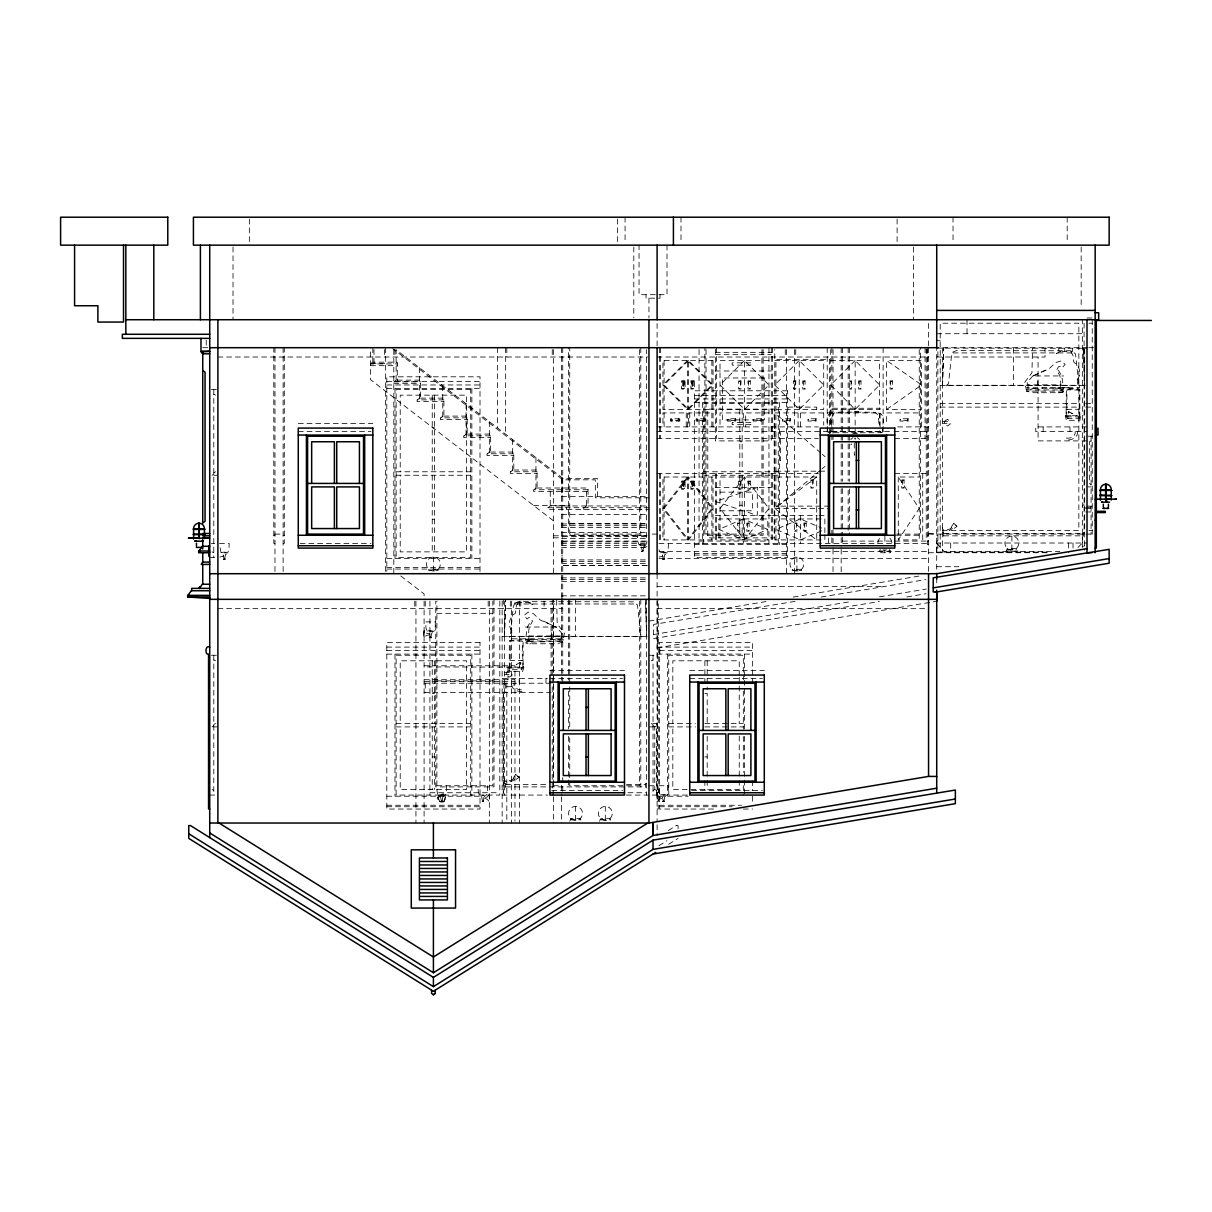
<?xml version="1.0" encoding="UTF-8"?>
<svg xmlns="http://www.w3.org/2000/svg" width="1212" height="1212" viewBox="0 0 1212 1212"><rect width="100%" height="100%" fill="white"/><g stroke="black" fill="none" stroke-linecap="round" stroke-linejoin="round"><path stroke-width="0.75" stroke-dasharray="5 3.75" d="M562.853 642.178L556.626 643.769L529.417 643.769L526.053 643.163L525.781 642.178L562.853 641.436M771.286 431.563L771.286 426.912M936.724 552.733L936.724 543.021L1087.012 543.021M1063.394 391.097L1026.306 391.097L1032.533 392.703L1059.742 392.703L1063.106 392.097L1063.394 390.37M1079.104 416.898L1079.104 418.64L1067.242 418.64L1067.393 416.898M1082.346 534.098L1082.346 547.142L1082.346 319.726M504.48 636.618L505.646 599.334L504.48 634.285M942.542 385.552L943.709 348.268L942.542 383.219M446.546 785.74L446.319 792.072L445.001 795.239L438.426 795.239L437.108 792.072L436.881 785.74L436.911 601.091M487.709 785.74L487.482 792.072L486.163 795.239L479.588 795.239L478.27 792.072L478.043 785.74M668.403 543.415L668.16 549.748L666.858 552.914L660.267 552.914L658.964 549.748M514.964 603.091L518.463 601.667L633.891 601.834L637.482 605.106L640.663 634.921L643.117 636.618M511.464 636.603L511.903 630.331M525.947 636.603L527.432 627.013L530.78 621.211M831.311 425.548C831.947 421.276 830.478 412.489 837.053 412.201L873.276 412.201C879.851 412.489 878.367 421.276 879.003 425.548M854.415 455.318L854.415 454.515M830.826 430.896L829.629 432.608L827.205 431.714L883.124 431.714L881.382 432.729L828.947 432.729M442.077 800.905L442.85 796.905L445.168 794.981M224.72 558.58L225.523 554.566C234.355 551.415 214.327 551.415 223.144 554.566L223.962 558.58M430.927 637.073L431.745 633.058C440.577 629.907 420.534 629.907 429.366 633.058L430.169 637.073M483.255 800.905L484.073 796.905L486.482 794.981M642.875 550.642L643.678 546.627C652.51 543.476 632.467 543.476 641.299 546.627L642.118 550.642M663.949 558.58L664.752 554.566C673.584 551.415 653.541 551.415 662.373 554.566L663.176 558.58M663.949 800.905L664.752 796.905C673.584 793.754 653.541 793.754 662.373 796.905L663.176 800.905M528.614 641.012L562.853 641.012L563.338 639.542L525.614 639.254L525.781 641.012L527.568 641.012M647.102 541.809L645.784 544.976L639.209 544.976L637.891 541.809L637.663 535.477L647.011 535.477M519.948 662.343L516.221 664.646L520.039 664.646L520.781 662.979M1066.605 415.731L1065.257 416.095L1066.499 420.382L1080.013 420.17L1080.301 415.731L1076.301 415.731M531.053 639.254L527.084 641.012M520.645 664.388L520.948 663.04L519.872 662.343M919.241 349.571L919.241 539.916L898.274 539.916L919.241 508.464L898.274 477.013L919.241 477.013M1068.757 411.368L1068.605 413.322M1035.593 388.188L1026.822 389.931L1025.822 388.931L1042.653 388.188M528.69 638.815L529.053 635.967M687.401 477.013L662.934 508.464L687.401 539.916L711.868 508.464L687.401 477.013L687.401 539.916M688.567 477.013L664.1 508.464L688.567 539.916L713.035 508.464L688.567 477.013L688.567 539.916M744.486 477.013L720.019 508.464L744.486 539.916L768.953 508.464L744.486 477.013L744.486 539.916M569.731 821.281L570.897 818.661L580.2 818.661L581.381 821.281M599.501 821.281L600.667 818.661L609.969 818.661L611.151 821.281M889.517 549.536L890.699 552.733L879.048 552.733L880.215 549.536M1006.036 552.733L1007.217 548.369L1016.52 548.369L1017.686 552.733M1078.013 547.445L1082.346 543.021M515.024 603.031L513.343 606.333L510.434 634.921L507.979 636.618M1032.851 375.947L1027.246 382.265L1027.246 384.901L1060.985 384.901L1059.955 375.947L1056.622 370.145L1058.424 366.872L1060.273 366.372L1062.151 367.903L1065.136 364.297L1060.954 361.024L1055.894 362.479L1048.834 368.978L1032.851 375.947L1063.606 375.947M1027.882 387.749L1028.352 384.901M515.994 774.589L518.675 777.165M513.676 778.816L510.903 780.498L505.071 780.498M514.509 779.634L511.146 781.664L505.071 781.664M954.056 523.523L956.738 526.099M951.723 527.75L948.966 529.432L943.118 529.432M952.571 528.553L949.193 530.598M371.084 363.918L372.538 362.161L397.294 362.161L397.294 381.886M687.401 360.509L662.934 384.961L687.401 409.429L711.868 384.961L687.401 360.509L687.401 409.429M688.567 360.509L664.1 384.961L688.567 409.429L713.035 384.961L688.567 360.509L688.567 409.429M744.486 360.509L720.019 384.961L744.486 409.429L768.953 384.961L744.486 360.509L744.486 409.429M799.238 360.509L774.771 384.961L799.238 409.429L823.706 384.961L799.238 360.509L799.238 409.429M855.157 360.509L830.705 384.961L855.157 409.429L879.624 384.961L855.157 360.509L855.157 409.429M659.873 654.101L659.873 647.102M1082.346 506.131L1084.089 504.389M1062.833 389.931L1063.545 388.188L1056.743 388.188M519.524 639.694L520.418 638.815M850.779 439.562L853.021 437.547M854.536 438.017L855.157 439.289L855.793 438.017M850.763 444.849L851.733 443.971M586.153 505.965L584.502 507.722M1077.286 379.598C1081.771 374.417 1079.877 365.827 1074.029 362.433C1072.544 359.297 1074.317 355.071 1071.166 352.495L1071.166 351.465M820.66 470.014L774.771 508.464L816.721 539.916L816.721 477.013L774.771 477.013M822.1 468.817L824.963 466.408M816.721 477.013L774.771 508.464L828.826 508.464M371.675 363.039L370.493 363.918L397.294 363.918M1083.558 546.4L1084.664 545.582M886.623 409.429L921.574 384.961L886.623 360.509L886.623 409.429L921.574 409.429L921.574 360.509L886.623 360.509M946.042 385.552L948.496 383.856L951.678 354.04L953.071 351.965L956.526 350.601L1071.938 350.768L1075.544 354.04L1078.725 383.856L1081.18 385.552M213.797 472.922L215.554 471.771M212.055 475.255L213.797 474.089M213.797 724.579L215.554 723.412M212.055 726.912L213.797 725.746M653.026 790.406L654.768 789.527L654.768 726.912L656.525 725.746M668.282 830.599L676.326 825.569M658.889 845.718L666.888 840.734M668.645 844.279L678.069 838.386M508.858 666.797L509.555 671.448L522.66 671.448L523.902 667.161L424.094 666.903M1059.879 351.465L1056.243 353.707L1060.758 351.465M651.283 660.798L653.026 659.919M1091.088 440.895L1089.346 441.759L1089.346 483.421L1091.088 484.573M1033.245 375.947L1045.35 370.145M821.615 530.826L800.405 539.916L775.938 529.432L800.405 518.948L821.615 528.038M219.887 557.005L223.887 556.202L219.887 554.626M646.95 546.688L642.936 547.506L646.95 549.066M659.101 557.005L663.115 556.202L659.101 554.626M430.108 634.694L426.094 635.497C422.943 644.329 422.943 624.286 426.094 633.118L430.108 633.937M1059.742 392.703L1063.106 392.097M648.95 621.089L767.09 601.394M793.178 597.046L921.802 575.609M795.042 601.394L653.616 624.392L653.616 638.557L879.382 601.516M821.145 597.046L925.877 579.594M653.616 634.482L851.506 601.5M879.503 596.834L926.18 589.047M906.894 596.925L926.089 593.728M657.101 647.875L936.724 601.273M832.099 413.08C823.448 414.065 828.963 426.563 827.448 431.714M1065.454 415.731L1066.212 415.731M1067.242 418.64L1068.272 418.64M523.72 666.797L522.948 666.797M1087.012 317.983L1091.906 317.983M1088.982 323.225L1092.254 323.225M936.724 333.709L1085.134 333.709M936.724 340.693L940.209 340.693M202.737 347.692L208.54 347.692M1087.618 347.692L936.724 347.692L936.724 573.125M1088.634 347.692L1095.163 347.692M936.724 348.117L1087.012 348.268M715.353 352.344L771.286 352.344M953.087 352.919L1074.135 352.919M715.353 354.677L771.286 354.677M217.887 357.01L647.784 357.01M657.101 357.01L928.559 357.01M936.724 357.01L1045.062 357.01L1045.062 347.692M768.953 360.509L720.019 360.509L720.019 409.429L768.953 409.429M774.771 360.509L823.706 360.509L823.706 409.429L774.771 409.429M830.705 360.509L879.624 360.509L879.624 409.429L830.705 409.429M927.392 361.661L926.816 349.435M371.084 363.63L385.643 363.63M370.493 365.66L397.294 365.66M715.353 370.993L771.286 370.993M396.127 380.144L394.385 381.886M397.294 380.144L420.594 380.144L420.594 399.869M849.339 380.886L851.672 380.886L851.672 389.052L849.339 389.052M386.81 381.477L480.013 381.477M682.159 381.477L684.477 381.477L684.477 388.461L682.159 388.461M693.809 381.477L691.476 381.477L691.476 388.461L693.809 388.461M739.244 381.477L740.411 381.477L740.411 388.461L739.244 388.461M749.728 381.477L748.562 381.477L748.562 388.461L749.728 388.461M793.996 381.477L795.163 381.477L795.163 388.461L793.996 388.461M804.48 381.477L803.314 381.477L803.314 388.461L804.48 388.461M849.915 381.477L851.082 381.477L851.082 388.461L849.915 388.461M860.399 381.477L859.247 381.477L859.247 388.461L860.399 388.461M891.865 381.477L890.699 381.477L890.699 388.461L891.865 388.461M393.809 381.886L420.594 381.886M393.809 383.643L420.594 383.643M386.81 384.961L480.013 384.961M947.299 385.295L1079.922 385.295M940.209 385.552L1085.846 385.552M1062.879 387.749L1067.863 387.749M1042.138 388.188L1049.713 388.188M1055.213 388.188L1063 388.188M1049.304 388.188L1057.167 388.188M386.81 388.461L480.013 388.461M211.358 389.628L217.296 389.628M1026.306 389.931L1060.545 389.946M1061.591 389.931L1063.378 389.931M1060.561 390.37L1062.848 390.37M1058.288 392.703L1059.394 392.703M694.385 395.46L787.588 395.46M419.428 398.112L417.685 399.869M420.594 398.112L443.895 398.112L443.895 417.837M694.385 398.945L787.588 398.945M443.895 399.869L417.11 399.869L417.11 401.611L443.895 401.611M694.385 402.445L787.588 402.445M940.209 403.611L1078.847 403.611L1078.847 323.195L940.209 323.195L940.209 552.733M1085.725 403.611L1092.254 403.611M940.209 407.111L1078.847 407.111L1078.847 530.598L940.209 530.598M1085.725 407.111L1092.254 407.111M1066.711 409.323L1079.195 409.323M1066.863 409.323L1067.908 409.323M1069.848 412.413L1072.938 413.58L1068.166 412.731L1068.681 411.368L1069.923 412.413M768.953 412.928L745.653 412.928L745.653 426.912M1072.272 415.731L1076.392 415.731M1066.045 415.731L1072.484 415.731M442.744 416.095L440.986 417.837M443.895 416.095L467.196 416.095L467.196 435.82M1066.212 416.898L1068.272 416.898M1066.863 416.898L1067.711 416.898M1080.301 416.898L1066.045 416.898L1066.378 388.991L1079.847 389.507L1079.847 416.898M467.196 417.837L440.41 417.837L440.41 419.594L467.196 419.594M704.869 420.503L696.718 420.503L696.718 419.337M942.542 421.594L948.36 421.594L948.36 423.306L942.542 423.306M298.273 423.412L372.826 423.412M657.101 426.912L818.327 426.912M897.653 426.912L928.559 426.912M1087.012 426.912L1035.745 426.912L1035.745 431.563L1087.012 431.563M432.245 427.791L434.578 427.791M298.273 431.563L370.963 431.563M657.101 431.563L892.911 431.563M894.062 431.563L928.559 431.563M778.271 432.729L780.604 432.729L780.604 460.696L778.271 460.696M466.044 434.063L464.287 435.82M467.196 434.063L490.496 434.063L490.496 453.788M490.496 435.82L463.711 435.82L463.711 437.562L490.496 437.562M1087.588 436.229L1095.163 436.229M657.101 438.562L818.327 438.562M894.774 438.562L928.559 438.562M1087.012 440.895L1038.078 440.895L1038.078 357.01M739.82 441.759L742.153 441.759M489.345 452.046L487.588 453.788M490.496 452.046L513.797 452.046L513.797 471.771M513.797 453.788L487.012 453.788L487.012 455.53L513.797 455.53M512.646 470.014L510.888 471.771M513.797 470.014L537.098 470.014L537.098 489.739M775.938 471.18L825.842 471.18M396.127 471.771L470.695 471.771M537.098 471.771L510.313 471.771L510.313 473.513L537.098 473.513M703.702 471.771L778.271 471.771M657.101 473.513L818.327 473.513M894.774 473.513L928.559 473.513M213.797 475.255L217.296 475.255M396.127 475.255L470.695 475.255M703.702 475.255L778.271 475.255M768.953 477.013L720.019 477.013L720.019 539.916M811.479 480.497L812.646 480.497L812.646 487.497L811.479 487.497M903.516 480.497L902.349 480.497L902.349 487.497L903.516 487.497M694.385 481.088L690.885 481.088L690.885 489.239L694.385 489.239M682.159 481.664L684.477 481.664L684.477 488.663L682.159 488.663M693.809 481.664L691.476 481.664L691.476 488.663L693.809 488.663M739.244 481.664L740.411 481.664L740.411 488.663L739.244 488.663M749.728 481.664L748.562 481.664L748.562 488.663L749.728 488.663M1087.588 486.906L1091.088 486.906M715.353 487.497L771.286 487.497M535.946 487.997L534.189 489.739M537.098 487.997L588.047 487.997L588.047 507.722M588.047 489.739L533.613 489.739L533.613 491.481L588.047 491.481M720.019 492.148L752.637 492.148L752.637 510.797L720.019 510.797M561.565 496.647L648.95 496.647M648.95 497.814L595.304 497.814L595.304 479.831L562.883 479.831L392.703 348.571M739.82 505.252L742.153 505.252M533.613 505.465L569.807 505.465M586.441 505.965L549.96 505.965L548.309 507.722M588.047 505.965L648.95 505.965M829.538 506.131L775.938 506.131L775.938 359.343L829.538 359.343L829.538 433.896M1087.012 506.131L1095.163 506.131M1085.725 507.298L1092.254 507.298M648.95 507.722L547.582 507.722L547.582 509.464L648.95 509.464M1085.725 508.464L1092.254 508.464M1085.725 511.964L1092.254 511.964M561.565 514.615L648.95 514.615M715.353 515.448L771.286 515.448M772.438 515.448L817.176 515.448M819.054 515.448L826.508 515.448M821.115 518.948L775.938 518.948L775.938 539.916M432.245 519.236L434.578 519.236M739.82 523.023L737.487 523.023L737.487 531.189L739.82 531.189M794.587 523.023L796.905 523.023L796.905 531.189L794.587 531.189M569.807 523.448L647.784 523.448M738.078 523.614L739.244 523.614L739.244 530.598L738.078 530.598M748.562 523.614L747.395 523.614L747.395 530.598L748.562 530.598M795.163 523.614L796.329 523.614L796.329 530.598L795.163 530.598M805.647 523.614L804.48 523.614L804.48 530.598L805.647 530.598M561.565 523.948L648.95 523.948M561.565 525.69L648.95 525.69M561.565 527.432L648.95 527.432M942.542 527.871L943.118 532.174M1088.982 530.598L1092.254 530.598M942.542 532.174L943.709 532.341L943.709 537.007L942.542 537.007M1084.679 532.341L1083.513 532.341L1083.513 537.007L1084.679 537.007M561.565 532.598L648.95 532.598M943.709 533.507L1083.513 533.507M274.972 534.098L283.123 534.098M652.207 534.098L657.101 534.098M896.577 534.098L919.241 534.098M928.559 534.098L1095.163 534.098M273.806 535.265L274.972 535.265M283.123 535.265L284.29 535.265M896.335 535.265L920.408 535.265L920.408 347.692M927.392 535.265L928.559 535.265M936.724 535.265L937.876 535.265M553.414 535.78L648.95 535.78M943.709 535.84L1083.513 535.84M562.732 536.689L646.617 536.689M553.414 537.825L562.732 537.825M561.565 538.598L647.087 538.598M768.953 539.916L718.852 539.916L718.852 518.948L767.787 518.948L767.787 539.916M821.115 539.916L774.771 539.916L774.771 349.556M562.732 541.082L646.617 541.082L646.617 349.571M699.051 541.082L768.953 541.082M842.355 541.082L926.226 541.082L926.226 347.692M927.392 541.082L928.559 541.082M936.724 541.082L937.876 541.082M561.565 541.915L648.95 541.915M211.358 543.415L214.615 543.415M219.508 543.415L229.174 543.415L228.947 549.748L227.629 552.914L221.054 552.914L219.569 544.991M274.972 543.415L273.806 543.415L273.806 347.692M283.123 543.415L284.29 543.415L284.29 347.692M300.137 543.415L370.963 543.415M658.995 543.415L928.559 543.415M936.724 543.415L937.876 543.415M561.565 543.658L647.087 543.658M694.385 544.582L787.588 544.582M928.559 544.582L927.392 544.582L927.392 347.692M561.565 545.415L648.95 545.415M561.565 547.46L647.087 547.476M936.724 548.082L937.876 548.082L937.876 347.692M1007.217 549.536L1016.52 549.536M879.048 550.99L890.699 550.99M1006.036 550.99L1017.686 550.99M936.724 543.021L944.027 551.445L1059.849 551.445M658.995 551.566L928.559 551.566M936.724 552.157L1049.365 552.157M928.559 552.733L1050.44 552.733M694.385 553.611L787.588 553.611M694.385 555.066L787.588 555.066M561.565 555.793L562.732 555.793M209.721 557.399L214.615 557.399M386.81 558.565L480.013 558.565M658.995 558.565L928.559 558.565M662.767 559.05L664.358 559.05L662.767 559.217M561.565 559.899L648.95 559.899M561.565 561.353L562.732 561.353M561.565 561.641L648.95 561.641M561.565 563.383L648.95 563.383M936.724 566.716L958.859 566.716M386.81 567.595L480.013 567.595M386.81 569.049L480.013 569.049M561.565 577.866L648.95 577.866M561.565 579.321L562.732 579.321M561.565 579.609L648.95 579.609M561.565 581.366L648.95 581.366M657.101 586.517L884.29 586.517M561.565 595.85L648.95 595.85M530.402 602.531L516.645 602.531L516.645 599.334M515.039 603.985L636.073 603.985M217.887 608.651L562.732 608.651M657.101 608.651L928.559 608.651M436.911 613.317L492.829 613.317M561.565 613.317L562.732 613.317M525.553 627.028L556.308 627.028L561.913 633.331L561.913 635.967L528.174 635.967L529.205 627.028L532.553 621.211L530.735 617.953L528.886 617.438L527.008 618.968L524.038 615.363L528.205 612.09L533.265 613.545L540.325 620.059L556.308 627.028M424.094 630.346L424.094 638.285M509.237 636.361L641.875 636.361M502.147 636.618L648.95 636.618M522.069 639.815L509.313 640.572L509.313 667.963M532.053 641.451L526.311 641.436M539.825 641.451L546.976 641.436M386.81 647.102L480.013 647.102M657.101 647.102L752.637 647.102M386.81 650.602L480.013 650.602M659.434 650.602L752.637 650.602M386.81 654.101L480.013 654.101M657.101 654.101L752.637 654.101M211.358 655.253L217.296 655.253M648.95 655.253L657.252 655.253M521.266 660.388L522.296 660.388L509.979 660.388M424.094 665.752L514.964 665.752L514.964 821.16M521.448 667.963L522.296 667.963M522.948 667.963L522.448 641.193L510.343 640.83L510.055 669.721L521.918 669.721L521.766 667.963M508.858 667.963L523.114 667.963L523.114 640.572L522.22 639.815M549.915 670.403L624.483 670.403M689.734 670.403L764.287 670.403M504.48 672.66L510.297 672.66L510.297 674.387L504.48 674.387M502.147 678.553L547.324 678.553M549.915 678.553L622.62 678.553M689.734 678.553L762.424 678.553M424.094 679.72L514.964 679.72M436.911 680.886L492.829 680.886M424.094 681.477L514.964 681.477M424.094 683.22L551.081 683.22M506.813 686.719L514.964 686.719M424.094 692.537L551.081 692.537M432.245 693.415L434.578 693.415M704.869 693.415L707.202 693.415L707.202 723.412M503.313 694.87L503.313 792.739M396.127 723.412L470.695 723.412M653.026 723.412L656.525 723.412L656.525 795.072M668.751 723.412L695.446 723.412M704.869 723.412L743.32 723.412M213.797 726.912L217.296 726.912M396.127 726.912L470.695 726.912M649.526 726.912L653.026 726.912M668.751 726.912L695.446 726.912M704.869 726.912L743.32 726.912M432.245 756.909L434.578 756.909M704.869 756.909L707.202 756.909M504.48 778.937L504.48 783.24M504.48 783.422L505.646 783.422L505.646 788.073L504.48 788.073M646.617 783.422L645.451 783.422L645.451 788.073L646.617 788.073M505.646 784.573L547.218 784.573M626.559 784.573L645.451 784.573M436.881 785.74L492.829 785.74L492.829 601.091M553.339 785.74L561.565 785.74M648.95 785.74L657.177 785.74M505.646 786.906L645.451 786.906M657.177 786.906L658.267 786.906M551.778 790.406L622.62 790.406M691.597 790.406L762.424 790.406M429.927 792.739L499.829 792.739M627.983 792.739L646.617 792.739M657.101 792.739L658.267 792.739M489.345 794.178L489.345 802.132M657.101 794.178L657.101 802.132M489.254 794.542L487.33 796.966L483.33 797.769L487.33 799.344L489.254 801.753M657.192 794.542L659.101 796.966L663.115 797.769L659.101 799.344L657.51 801.753L657.177 599.334M209.721 795.072L214.615 795.072M502.147 795.072L547.506 795.072M626.362 795.072L648.95 795.072M652.207 795.072L657.252 795.072M687.401 795.072L668.751 795.072L668.751 655.253L743.32 655.253L743.32 679.826M386.81 796.223L480.013 796.223M657.101 796.223L658.267 796.223M659.434 796.223L688.219 796.223M442.516 801.39L440.91 801.39L442.516 801.541M483.679 801.39L482.073 801.39L483.679 801.541M662.767 801.39L664.358 801.39L662.767 801.541M386.81 805.253L480.013 805.253M659.434 805.253L741.456 805.253M386.81 806.722L480.013 806.722M659.434 806.722L732.139 806.722M657.101 809.04L658.267 809.04L658.267 599.334M713.489 809.04L659.434 809.04L659.434 642.451L752.637 642.451L752.637 686.643M743.32 809.04L752.637 809.04M570.897 819.827L580.2 819.827M600.667 819.827L609.969 819.827M676.281 825.614L678.069 825.569L678.023 832.129M1058.227 387.749L1060.015 387.749M526.159 639.254L528.493 639.254M531.401 639.254L532.416 639.254M557.672 639.254L562.338 641.012M526.326 641.012L529.553 641.012M529.78 643.769L530.871 643.769M928.559 533.507L936.724 534.098M878.215 413.08C886.866 414.065 881.366 426.563 882.881 431.714M881.382 432.729L879.503 430.896M1062.091 389.931L1058.106 388.188M543.809 621.211L555.914 627.028M528.402 602.531L532.932 604.788L529.296 602.531M213.797 394.294L215.554 395.157M212.055 551.869L213.797 552.733M654.768 789.527L656.525 790.406M213.797 659.919L215.554 660.798M212.055 789.527L213.797 790.406M651.283 723.412L653.026 724.579M653.026 725.746L654.768 726.912M553.414 520.751L370.493 379.629L370.493 347.692M400.778 575.958L424.094 593.941L424.094 597.546M511.873 630.664C507.389 625.483 509.282 616.893 515.13 613.499C516.615 610.363 514.842 606.136 517.994 603.561L517.994 602.531M820.918 453.091L774.771 412.928L879.624 412.928L879.624 425.17M822.312 454.303L825.099 456.742M857.308 437.547L859.55 439.562M1068.742 387.749L1069.635 388.628L1077.892 388.628L1077.892 387.749M1082.346 347.692L1084.089 349.435M561.277 638.815L560.808 635.967M1060.485 387.749L1060.106 384.901M1058.379 370.145L1061.727 375.947L1063.212 385.537M482.497 800.905L481.694 796.905L479.27 794.981M441.35 800.905L440.577 796.905L438.259 794.981M511.615 684.644C512.025 689.901 518.115 691.976 522.675 691.522L522.675 689.779C518.66 690.385 513.206 688.007 513.949 683.22M944.027 551.445L944.148 552.733M1077.256 379.265L1077.695 385.537M1084.679 383.219L1083.513 348.268L1084.679 385.552M646.617 634.285L645.451 599.334L646.617 636.618M1092.254 319.726L1092.254 534.098M1091.088 436.229L1091.088 534.098M1084.679 348.268L1084.679 550.263M1084.089 323.225L1084.089 534.098M1081.18 247.021L1081.18 306.681M1079.528 385.537L1079.528 387.749L1025.822 387.749L1024.746 382.265L1031.942 372.796L1032.533 348.268M1079.195 416.898L1079.195 390.128L1066.969 389.764L1066.711 416.898M1077.544 431.563C1078.286 437.502 1071.514 440.532 1066.484 439.865L1066.484 438.123C1070.499 438.729 1075.953 436.35 1075.211 431.563M1073.029 543.021L1073.029 551.112M1072.514 348.268L1072.514 351.465L1058.758 351.465L1058.758 348.268M1069.969 426.912L1069.969 431.563M1068.363 543.021L1068.363 552.733M1067.196 217.206L1067.196 243.294M1064.727 348.268L1064.727 351.465M1043.168 426.912L1043.168 431.563M1037.79 380.886L1037.79 389.052M1013.611 348.268L1013.611 385.552M1011.868 536.083L1011.868 552.733M967.009 319.726L967.009 333.709M953.026 217.206L953.026 243.294M950.693 543.021L950.693 552.733M942.542 348.268L942.542 552.157M936.724 577.791L936.724 584.866M928.559 323.452L928.559 345.829M928.559 347.692L928.559 573.7M926.816 431.563L926.816 438.562M925.059 347.692L925.059 438.562M922.741 473.513L922.741 543.415M921.574 426.912L921.574 412.928L886.623 412.928L886.623 425.17M913.409 247.021L913.409 319.726M907.591 419.337L907.591 420.503L900.607 420.503L900.607 419.337M898.274 477.013L898.274 539.916M897.107 219.069L897.107 243.294M884.866 536.083L884.866 543.067M884.866 550.066L884.866 552.733M883.124 347.692L883.124 431.563M880.094 426.912L880.094 408.262L830.235 408.262L830.235 426.912M858.657 412.201L858.657 411.338L851.672 411.338L851.672 412.201M857.49 433.548L852.839 433.548M855.157 411.338L855.157 432.729M854.293 443.122L854.293 454.909M849.339 347.692L849.339 481.376M849.339 488.906L849.339 534.098M848.173 347.692L848.173 480.861M848.173 490.239L848.173 531.507M842.355 347.692L842.355 481.315M842.355 488.512L842.355 535.886M842.355 537.325L842.355 543.415M841.189 347.692L841.189 481.422M841.189 488.83L841.189 536.037M841.189 537.764L841.189 547.339M841.189 549.218L841.189 573.7M833.023 349.556L833.023 439.592M833.023 529.629L833.023 547.339M833.023 549.097L833.023 573.7M831.856 347.692L831.856 439.592M831.856 530.235L831.856 535.886M831.856 537.764L831.856 543.415M830.705 349.556L830.705 433.532M828.372 537.825L828.372 543.415M827.205 347.692L827.205 431.563M824.872 518.948L824.872 532.932M824.872 534.674L824.872 539.916M823.706 412.928L823.706 425.17M816.721 409.429L816.721 407.111L788.754 407.111L788.754 409.429M815.555 419.337L815.555 420.503L808.556 420.503L808.556 419.337M800.405 412.928L800.405 426.912M800.405 515.448L800.405 543.415M798.072 412.928L798.072 426.912M796.905 557.05L796.905 571.034M795.739 349.556L795.739 357.01M794.587 349.556L794.587 573.7M789.921 419.337L789.921 420.503L782.937 420.503L782.937 419.337M786.421 349.556L786.421 573.7M785.255 349.556L785.255 357.01M779.437 402.445L779.437 544.582M778.271 543.415L778.271 403.611L703.702 403.611L703.702 543.415M774.195 471.771L774.195 409.141L707.778 409.141L707.778 471.771M774.195 475.255L774.195 537.886L707.778 537.886L707.778 475.255M772.438 347.692L772.438 438.562M772.438 473.513L772.438 543.415M771.286 347.692L771.286 440.895L715.353 440.895L715.353 349.238M771.286 473.513L771.286 543.415M768.953 347.692L768.953 543.415M763.121 349.556L763.121 535.265L704.869 535.265L704.869 347.692M761.954 349.571L761.954 534.098L706.035 534.098L706.035 349.571M760.788 419.337L760.788 420.503L753.803 420.503L753.803 419.337M752.637 780.649L752.637 790.618M752.637 796.223L752.637 803.404M744.486 654.101L744.486 728.897M744.486 736.381L744.486 794.36M743.32 426.912L743.32 412.928L720.019 412.928L720.019 426.912M743.32 515.448L743.32 543.415M743.32 691.082L743.32 729.079M743.32 736.502L743.32 772.438M743.32 785.618L743.32 795.072M742.153 409.141L742.153 471.771M742.153 475.255L742.153 537.886M739.82 409.141L739.82 471.771M739.82 475.255L739.82 537.886M739.244 675.523L739.244 660.798L672.827 660.798L672.827 723.412M739.244 677.372L739.244 723.412M739.244 736.123L739.244 778.483M739.244 780.316L739.244 789.527L672.827 789.527L672.827 726.912M735.169 419.337L735.169 420.503L728.17 420.503L728.17 419.337M716.519 347.692L716.519 438.562M716.519 473.513L716.519 543.415M715.353 473.513L715.353 543.415M713.035 426.912L713.035 412.928L688.567 412.928L688.567 426.912M711.868 360.509L711.868 409.429M711.868 412.928L711.868 426.912M711.868 477.013L711.868 539.916M707.202 660.798L707.202 689.795M707.202 736.29L707.202 778.665M707.202 780.467L707.202 789.527M704.869 660.798L704.869 686.159M704.869 780.467L704.869 789.527M704.293 418.761L704.293 421.079M702.536 402.445L702.536 544.582M699.051 349.556L699.051 543.415M697.885 419.337L697.885 420.503M697.294 418.761L697.294 421.079M693.219 380.886L693.219 389.052M693.219 481.088L693.219 489.239M692.643 381.477L692.643 388.461M692.643 481.664L692.643 488.663M692.052 380.886L692.052 389.052M692.052 481.088L692.052 489.239M689.734 412.928L689.734 426.912M687.401 426.912L687.401 412.928L662.934 412.928L662.934 426.912M686.234 412.928L686.234 426.912M683.901 380.886L683.901 389.052M683.901 481.088L683.901 489.239M683.326 381.477L683.326 388.461M683.326 481.664L683.326 488.663M682.735 380.886L682.735 389.052M682.735 481.088L682.735 489.239M680.992 217.206L680.992 243.294M679.235 419.337L679.235 420.503L671.084 420.503L671.084 419.337M678.659 418.761L678.659 421.079M678.069 419.337L678.069 420.503M672.251 419.337L672.251 420.503M671.675 418.761L671.675 421.079M667.585 654.101L667.585 796.223M667.009 245.157L667.009 294.683L639.042 294.683L639.042 245.157M664.1 360.509L664.1 409.429M664.1 412.928L664.1 426.912M664.1 477.013L664.1 539.916M664.206 558.58L664.206 559.383M664.206 801.708L664.206 800.905L662.919 801.708M662.919 558.58L662.919 559.383M660.601 347.692L660.601 438.562M660.601 473.513L660.601 543.415M660.025 294.683L660.025 298.167L646.041 298.167L646.041 294.683M659.434 347.692L659.434 438.562M659.434 473.513L659.434 543.415M657.677 638.466L657.677 647.784M657.101 323.452L657.101 345.829M657.101 573.7L657.101 821.66M657.101 824.736L657.101 835.78M653.026 655.253L653.026 795.072M648.95 298.167L648.95 317.923M646.617 599.334L646.617 795.072M643.299 551.112L641.693 551.278M640.8 347.692L640.8 535.265L568.564 535.265L568.564 347.692M640.8 599.334L640.8 786.906M639.633 349.571L639.633 534.098L569.731 534.098L569.731 347.692M639.633 601.228L639.633 785.74L569.731 785.74L569.731 736.79M633.8 247.021L633.8 317.862M625.074 217.206L625.074 243.294M617.499 219.069L617.499 243.294M605.318 806.374L605.318 823.024M597.622 496.647L597.622 478.664L563.277 478.664L396.127 349.738L396.127 381.886M586.441 491.481L586.441 507.722M583.775 507.722L583.775 509.464M575.548 599.334L575.548 636.618M575.548 806.374L575.548 823.024M569.731 599.334L569.731 729.26M568.564 599.334L568.564 679.993M568.564 691.249L568.564 728.76M568.564 736.26L568.564 786.906M566.61 507.722L566.61 509.464M562.732 347.692L562.732 597.304M562.732 598.47L562.732 685.916M562.732 777.528L562.732 795.072M562.156 477.816L562.156 496.647M561.565 347.692L561.565 597.501M561.565 598.47L561.565 680.296M561.565 785.224L561.565 795.072M561.565 796.708L561.565 823.024M556.626 600.198L557.217 623.862L564.428 633.331L563.338 638.815L509.646 638.815L509.646 636.603M553.414 349.556L553.414 573.7M553.414 795.072L553.414 599.334L553.339 786.906M553.414 796.708L553.414 823.024M552.248 349.556L552.248 357.01M552.248 599.334L552.248 795.072M551.384 632.543L551.384 640.693M551.081 608.651L551.081 676.811M550.248 491.481L550.248 507.722M545.991 678.553L545.991 683.22M544.097 601.197L544.097 608.651M535.946 457.591L535.946 489.739M520.796 601.197L520.796 608.651M519.63 601.197L519.63 823.024M519.19 678.553L519.19 683.22M512.646 439.608L512.646 471.771M511.479 601.197L511.479 823.024M511.282 638.815L511.282 639.694M510.313 601.197L510.313 608.651M507.979 666.903L507.979 679.72M506.813 347.692L506.813 357.01M506.813 683.22L506.813 823.024M505.646 347.692L505.646 434.214M505.646 683.22L505.646 692.537M504.48 601.197L504.48 795.072M503.904 683.22L503.904 692.537M503.313 599.334L503.313 608.651M503.313 692.537L503.313 795.072M502.147 601.197L502.147 823.024M499.829 601.197L499.814 795.072L396.127 795.072L396.127 655.253L470.695 655.253L470.695 795.072M497.496 347.692L497.496 427.927M493.996 599.334L493.996 786.906L435.744 786.906L435.744 601.213M489.345 421.64L489.345 453.788M489.345 601.197L489.345 823.024M488.178 601.197L488.178 608.651M483.527 801.708L483.527 800.905L482.24 801.708M480.013 571.382L480.013 376.811L386.81 376.811L386.81 571.382M471.862 388.461L471.862 558.565M471.862 654.101L471.862 796.223M466.62 471.771L466.62 395.157L400.218 395.157L400.218 471.771M466.62 475.255L466.62 551.869L400.218 551.869L400.218 475.255M466.62 723.412L466.62 660.798L400.218 660.798L400.218 723.412M466.62 726.912L466.62 789.527L400.218 789.527L400.218 726.912M466.044 403.657L466.044 435.82M442.744 385.689L442.744 417.837M442.35 801.708L442.35 800.905L441.077 801.708M434.578 395.157L434.578 471.771M434.578 475.255L434.578 551.869M434.578 660.798L434.578 723.412M434.578 726.912L434.578 789.527M433.411 557.05L433.411 571.034M432.245 395.157L432.245 471.771M432.245 475.255L432.245 551.869M432.245 660.798L432.245 723.412M432.245 726.912L432.245 789.527M431.199 637.86L431.199 637.073L429.912 637.86M429.927 601.197L429.927 795.072M425.26 601.197L425.26 608.651M425.26 683.22L425.26 692.537M424.094 601.197L424.094 823.024M419.428 367.706L419.428 399.869M415.943 601.197L415.943 823.024M414.777 601.197L414.777 608.651M394.976 349.556L394.976 357.01M394.976 388.461L394.976 558.565M394.976 654.101L394.976 796.223M393.809 349.556L393.809 573.7M385.643 347.692L385.643 573.7M384.477 349.556L384.477 357.01M373.993 349.495L373.993 363.918M372.826 347.692L372.826 362.161M283.123 347.692L283.123 571.822M274.972 347.692L274.972 573.7M249.339 219.069L249.339 245.157M233.022 247.021L233.022 319.726M224.977 559.383L224.977 558.58L223.705 559.383M213.797 389.628L213.797 557.399M213.797 655.253L213.797 795.072M206.222 340.224L206.222 347.692M886.684 549.824A6.984 6.984 0 0 1 883.063 549.824M877.882 543.067A6.984 6.984 0 0 1 879.927 538.128M889.82 538.128A6.984 6.984 0 0 1 891.865 543.067M435.396 621.907L435.153 628.24L433.835 631.407L427.26 631.407L425.942 628.24L425.715 621.907L435.396 621.907M668.403 785.74L668.16 792.072L666.858 795.239L660.267 795.239L658.964 792.072L658.722 785.74L668.403 785.74M437.805 797.42C444.562 814.297 450.167 784.103 437.805 797.42M515.721 774.332L513.146 778.316L515.039 780.134L518.948 777.422L515.721 774.332M953.768 523.266L951.208 527.25L953.102 529.068L957.01 526.356L953.768 523.266M439.592 795.239L438.289 799.269L441.713 801.753L443.834 801.071L445.137 799.269L443.834 795.239L439.592 795.239M509.267 670.509L506.48 672.312L506.48 675.251L509.267 677.069L512.07 675.251L512.07 672.312L509.267 670.509M947.329 419.443L944.542 421.246L944.542 424.185L947.329 426.003L950.117 424.185L950.117 421.246L947.329 419.443M743.32 518.948L718.852 529.432L743.32 539.916L767.787 529.432L743.32 518.948M757.303 487.497L715.353 501.48L757.303 515.448L757.303 487.497M713.035 360.509L662.934 360.509L662.934 409.429L713.035 409.429L713.035 360.509M750.834 362.827L732.199 362.827L732.199 365.16L750.834 365.16L750.834 362.827M764.287 377.977L722.352 377.977L722.352 419.913L764.287 419.913L764.287 377.977M685.068 380.886L681.568 380.886L681.568 389.052L685.068 389.052L685.068 380.886M694.385 380.886L690.885 380.886L690.885 389.052L694.385 389.052L694.385 380.886M740.986 380.886L738.653 380.886L738.653 389.052L740.986 389.052L740.986 380.886M750.304 380.886L747.986 380.886L747.986 389.052L750.304 389.052L750.304 380.886M795.739 380.886L793.421 380.886L793.421 389.052L795.739 389.052L795.739 380.886M805.071 380.886L802.738 380.886L802.738 389.052L805.071 389.052L805.071 380.886M860.99 380.886L858.657 380.886L858.657 389.052L860.99 389.052L860.99 380.886M892.441 380.886L890.108 380.886L890.108 389.052L892.441 389.052L892.441 380.886M470.695 389.628L396.127 389.628L396.127 557.399L470.695 557.399L470.695 389.628M787.588 390.794L694.385 390.794L694.385 557.399L787.588 557.399L787.588 390.794M679.826 418.761L670.509 418.761L670.509 421.079L679.826 421.079L679.826 418.761M705.46 418.761L696.127 418.761L696.127 421.079L705.46 421.079L705.46 418.761M735.745 418.761L727.594 418.761L727.594 421.079L735.745 421.079L735.745 418.761M761.378 418.761L753.228 418.761L753.228 421.079L761.378 421.079L761.378 418.761M790.497 418.761L782.346 418.761L782.346 421.079L790.497 421.079L790.497 418.761M816.13 418.761L807.98 418.761L807.98 421.079L816.13 421.079L816.13 418.761M908.167 418.761L900.016 418.761L900.016 421.079L908.167 421.079L908.167 418.761M750.834 422.352L732.199 422.352L732.199 424.685L750.834 424.685L750.834 422.352M713.035 477.013L662.934 477.013L662.934 539.916L713.035 539.916L713.035 477.013M813.222 479.922L810.889 479.922L810.889 488.072L813.222 488.072L813.222 479.922M904.091 479.922L901.758 479.922L901.758 488.072L904.091 488.072L904.091 479.922M685.068 481.088L681.568 481.088L681.568 489.239L685.068 489.239L685.068 481.088M740.986 481.088L738.653 481.088L738.653 489.239L740.986 489.239L740.986 481.088M750.304 481.088L747.986 481.088L747.986 489.239L750.304 489.239L750.304 481.088M749.137 523.023L746.819 523.023L746.819 531.189L749.137 531.189L749.137 523.023M806.238 523.023L803.904 523.023L803.904 531.189L806.238 531.189L806.238 523.023M643.133 550.642L641.845 551.43L643.133 550.642M225.144 559.05L223.538 559.217L225.144 559.05M647.087 565.443L561.565 565.443L647.087 565.443M438.062 569.337L428.76 569.337L428.76 570.504L438.062 570.504L438.062 569.337M801.556 569.337L792.254 569.337L792.254 570.504L801.556 570.504L801.556 569.337M431.351 637.542L429.745 637.542L431.351 637.709M480.013 642.451L386.81 642.451L386.81 809.04L480.013 809.04L480.013 642.451M429.927 570.094A6.984 6.984 0 0 0 440.41 564.034A6.984 6.984 0 0 0 429.927 557.99A6.984 6.984 0 0 0 429.927 570.094M1008.369 549.127A6.984 6.984 0 0 0 1018.853 543.067A6.984 6.984 0 0 0 1008.369 537.022A6.984 6.984 0 0 0 1008.369 549.127M793.421 570.094A6.984 6.984 0 0 0 803.904 564.034A6.984 6.984 0 0 0 793.421 557.99A6.984 6.984 0 0 0 793.421 570.094M439.547 801.496A3.984 3.984 0 0 0 445.683 798.36A3.984 3.984 0 0 0 439.911 794.602A3.984 3.984 0 0 0 439.547 801.496M601.834 819.418A6.984 6.984 0 0 0 612.318 813.358A6.984 6.984 0 0 0 601.834 807.313A6.984 6.984 0 0 0 601.834 819.418M570.61 818.312A6.984 6.984 0 0 0 582.305 815.176A6.984 6.984 0 0 0 573.746 806.616A6.984 6.984 0 0 0 570.61 818.312"/><path stroke-width="1.5" d="M202.737 584.245L202.737 564.413M209.721 564.413L201.283 564.413L202.737 562.095L202.737 552.733M188.754 833.735L433.411 986.644L653.026 849.385L653.026 840.143L955.359 790.042L955.359 803.662L653.026 854.051M936.724 792.86L936.724 590.183M1096.087 517.221L1096.087 506.646M1100.451 500.177L1100.451 489.603A5.409 5.409 0 0 1 1105.647 484.194A5.409 5.409 0 0 1 1111.252 489.163L1111.283 500.026M1103.329 507.146L1103.329 504.192M1105.617 500.026L1105.617 484.194M1106.132 500.026L1106.132 484.194M1108.419 507.146L1108.419 504.192M1106.101 502.177L1106.526 499.859L1106.101 502.177L1107.056 502.177M431.593 990.159L431.593 993.355L433.411 994.794L435.244 993.355L435.244 990.159M433.411 994.794L435.244 993.355M209.721 832.932L433.411 972.736L653.026 835.477L936.724 788.194M433.411 986.644L433.411 977.402L653.026 840.143M655.707 852.369L433.411 991.31L188.754 838.386L188.754 825.569L190.496 825.569L433.411 977.402M200.298 586.699L199.147 588.426A1.833 1.833 0 0 1 200.828 586.563L202.162 584.245L209.721 584.245M209.721 573.7L936.724 573.7L1087.012 548.657M933.225 587.881L1109.147 558.565M935.422 592.168L1109.147 563.216L1109.147 549.339L933.225 577.791L933.225 591.956L937.3 591.956L936.724 601.273M936.724 776.422L928.559 776.422L647.36 823.296L433.411 957.01L219.054 823.024M653.026 849.385L955.359 798.996M1106.526 499.147L1109.238 499.147M936.724 310.408L1095.163 310.408M1095.163 312.741L1098.663 312.741L1098.663 319.726L125.836 319.726M1095.754 320.453L1151.4 320.453M209.721 334.285L122.351 334.285L122.351 338.36L209.721 338.36M209.721 347.692L936.724 347.692L936.724 245.157M209.721 351.177L200.98 351.177L200.98 338.36M209.721 353.798L202.586 353.798L201.086 351.935L209.721 351.404M298.273 435.063L372.826 435.063M820.206 435.063L894.774 435.063M1096.33 435.063L1098.072 434.926L1097.936 428.078M856.323 460.408L858.657 460.408M307.59 483.421L363.509 483.421M829.538 483.421L885.457 483.421M1100.678 489.89L1111.177 489.89M1100.011 490.405L1111.798 490.405L1110.934 490.405M1099.951 490.405L1100.935 490.405M1100.011 495.087L1111.798 495.602M1111.555 495.602L1099.951 495.602M1096.436 499.147L1095.421 499.147L1116.388 499.147L1115.313 499.147M1109.571 502.177L1101.602 502.177L1102.359 502.177M1104.48 508.373C1099.163 508.373 1112.586 508.373 1107.253 508.373M856.323 509.919L858.657 509.919M1095.163 520.115L1096.33 520.115M193.329 528.902L204.631 528.902M193.329 529.417L204.873 529.417M202.737 533.477L209.721 533.477M193.329 534.113L204.873 534.113L203.661 534.113M193.329 534.628L204.873 534.628L202.98 534.628M298.273 535.265L372.826 535.265M820.206 535.265L894.774 535.265M202.737 535.81L209.721 535.81M192.057 538.158L188.511 538.158L209.525 538.158L205.979 538.158M193.92 538.158L197.707 538.158M202.616 538.158L204.116 538.158M194.753 541.188L196.571 541.188M194.89 541.188L203.146 541.188L202.04 541.188M298.273 545.748L372.826 545.748M820.206 545.748L894.774 545.748M209.721 546.294L202.146 546.294L199.238 551.021M196.344 547.4L201.692 547.4M1095.163 548.082L1096.33 548.082L1096.33 319.726M209.721 551.021L198.662 551.021L198.662 552.763L209.721 552.733M1091.906 552.733L1087.012 552.733L1087.012 319.726M202.737 562.095L209.721 562.095M209.721 588.381L191.663 588.381L191.663 590.729M209.721 590.729L191.284 590.729L187.951 595.365M209.721 595.365L187.663 595.365L187.663 597.001L209.721 598.425L209.721 597.001L187.663 597.001M209.721 599.334L936.724 599.334M209.721 647.102C205.176 644.42 204.737 655.344 208.555 654.101L208.555 809.04L209.721 809.04M549.915 682.053L624.483 682.053M689.734 682.053L764.287 682.053M586.032 707.399L588.365 707.399M559.247 730.412L615.166 730.412M699.051 730.412L754.97 730.412M586.032 756.909L588.365 756.909M549.915 782.255L624.483 782.255M689.734 782.255L764.287 782.255M549.915 792.739L624.483 792.739M689.734 792.739L764.287 792.739M209.721 823.024L648.95 823.024L648.95 319.726M420.655 861.474L446.167 861.474M420.655 864.974L446.167 864.974M420.655 868.459L446.167 868.459M420.655 871.958L446.167 871.958M420.655 875.458L446.167 875.458M420.655 878.942L446.167 878.942M420.655 882.442L446.167 882.442M420.655 885.942L446.167 885.942M420.655 889.441L446.167 889.441M420.655 892.926L446.167 892.926M420.655 896.426L446.167 896.426M202.737 370.402L205.055 372.16L205.055 521.281L202.737 523.023L202.737 351.48M1095.163 245.157L1095.163 552.733M936.724 573.7L936.724 579.2M928.559 573.7L928.559 776.422M886.623 435.063L886.623 535.265M881.382 483.421L881.382 441.759L833.614 441.759L833.614 483.421M858.657 441.759L858.657 483.421M858.657 486.906L858.657 528.553M856.323 441.759L856.323 483.421M856.323 486.906L856.323 528.553M828.372 435.063L828.372 535.265M756.136 682.053L756.136 782.255M750.895 730.412L750.895 688.749L728.17 688.749L728.17 730.412M728.17 775.544L728.17 733.896L750.895 733.896L750.895 775.544L703.127 775.544L703.127 733.896L725.837 733.896L725.837 775.544M725.837 730.412L725.837 688.749L703.127 688.749L703.127 730.412M697.885 682.053L697.885 782.255M673.417 217.206L673.417 245.157M657.101 245.157L657.101 319.726M657.101 347.692L657.101 573.7M616.332 682.053L616.332 782.255M611.09 730.412L611.09 688.749L563.322 688.749L563.322 730.412M588.365 688.749L588.365 730.412M588.365 733.896L588.365 775.544M586.032 688.749L586.032 730.412M586.032 733.896L586.032 775.544M558.081 682.053L558.081 782.255M433.411 822.887L433.411 857.975M433.411 899.925L433.411 972.736M364.676 435.063L364.676 535.265M359.434 483.421L359.434 441.759L336.724 441.759L336.724 483.421M336.724 528.553L336.724 486.906L359.434 486.906L359.434 528.553L311.666 528.553L311.666 486.906L334.391 486.906L334.391 528.553M334.391 483.421L334.391 441.759L311.666 441.759L311.666 483.421M306.424 435.063L306.424 535.265M217.887 319.726L217.887 823.024M209.721 245.157L209.721 837.583M208.812 545.673L208.812 556.247M208.631 550.339L208.631 551.566M204.434 538.598L204.434 528.614A5.424 5.424 0 0 0 199.238 523.205A5.424 5.424 0 0 0 193.617 528.19L193.602 539.052M202.737 539.734L202.737 549.021M200.404 245.157L200.404 319.726M199.601 550.339L199.601 551.566M199.268 523.205L199.268 538.598M198.753 523.205L198.753 538.598M196.465 543.203L196.465 546.157M153.803 245.157L153.803 319.726M125.836 245.157L125.836 334.285M123.518 245.157L123.518 322.059L97.884 322.059L97.884 305.742L74.583 305.742L74.583 245.157M653.026 823.024L653.026 835.477L653.026 823.024M1096.269 511.328L1096.269 512.555L1105.283 512.57L1105.283 511.328L1096.269 511.312M167.786 217.206L60.6 217.206L60.6 245.157L167.786 245.157L167.786 217.206M1109.147 217.206L193.42 217.206L193.42 245.157L1109.147 245.157L1109.147 217.206M372.826 428.078L298.273 428.078L298.273 548.082L372.826 548.082L372.826 428.078M894.774 428.078L820.206 428.078L820.206 548.082L894.774 548.082L894.774 428.078M363.509 436.229L307.59 436.229L307.59 534.098L363.509 534.098L363.509 436.229M885.457 436.229L829.538 436.229L829.538 534.098L885.457 534.098L885.457 436.229M881.382 486.906L833.614 486.906L833.614 528.553L881.382 528.553L881.382 486.906M624.483 675.069L549.915 675.069L549.915 795.072L624.483 795.072L624.483 675.069M764.287 675.069L689.734 675.069L689.734 795.072L764.287 795.072L764.287 675.069M615.166 683.22L559.247 683.22L559.247 781.089L615.166 781.089L615.166 683.22M754.97 683.22L699.051 683.22L699.051 781.089L754.97 781.089L754.97 683.22M611.09 733.896L563.322 733.896L563.322 775.544L611.09 775.544L611.09 733.896M455.545 849.824L411.277 849.824L411.277 908.076L455.545 908.076L455.545 849.824M447.395 857.975L419.428 857.975L419.428 899.925L447.395 899.925L447.395 857.975"/></g></svg>
